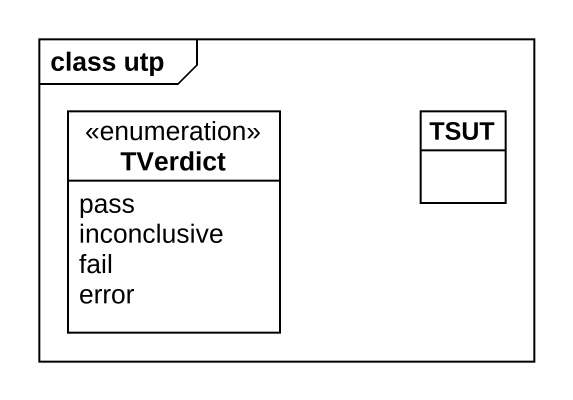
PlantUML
@startuml
mainframe class utp
hide circle
hide empty members
enum TVerdict {
  pass
  inconclusive
  fail
  error
}
class TSUT
@enduml
